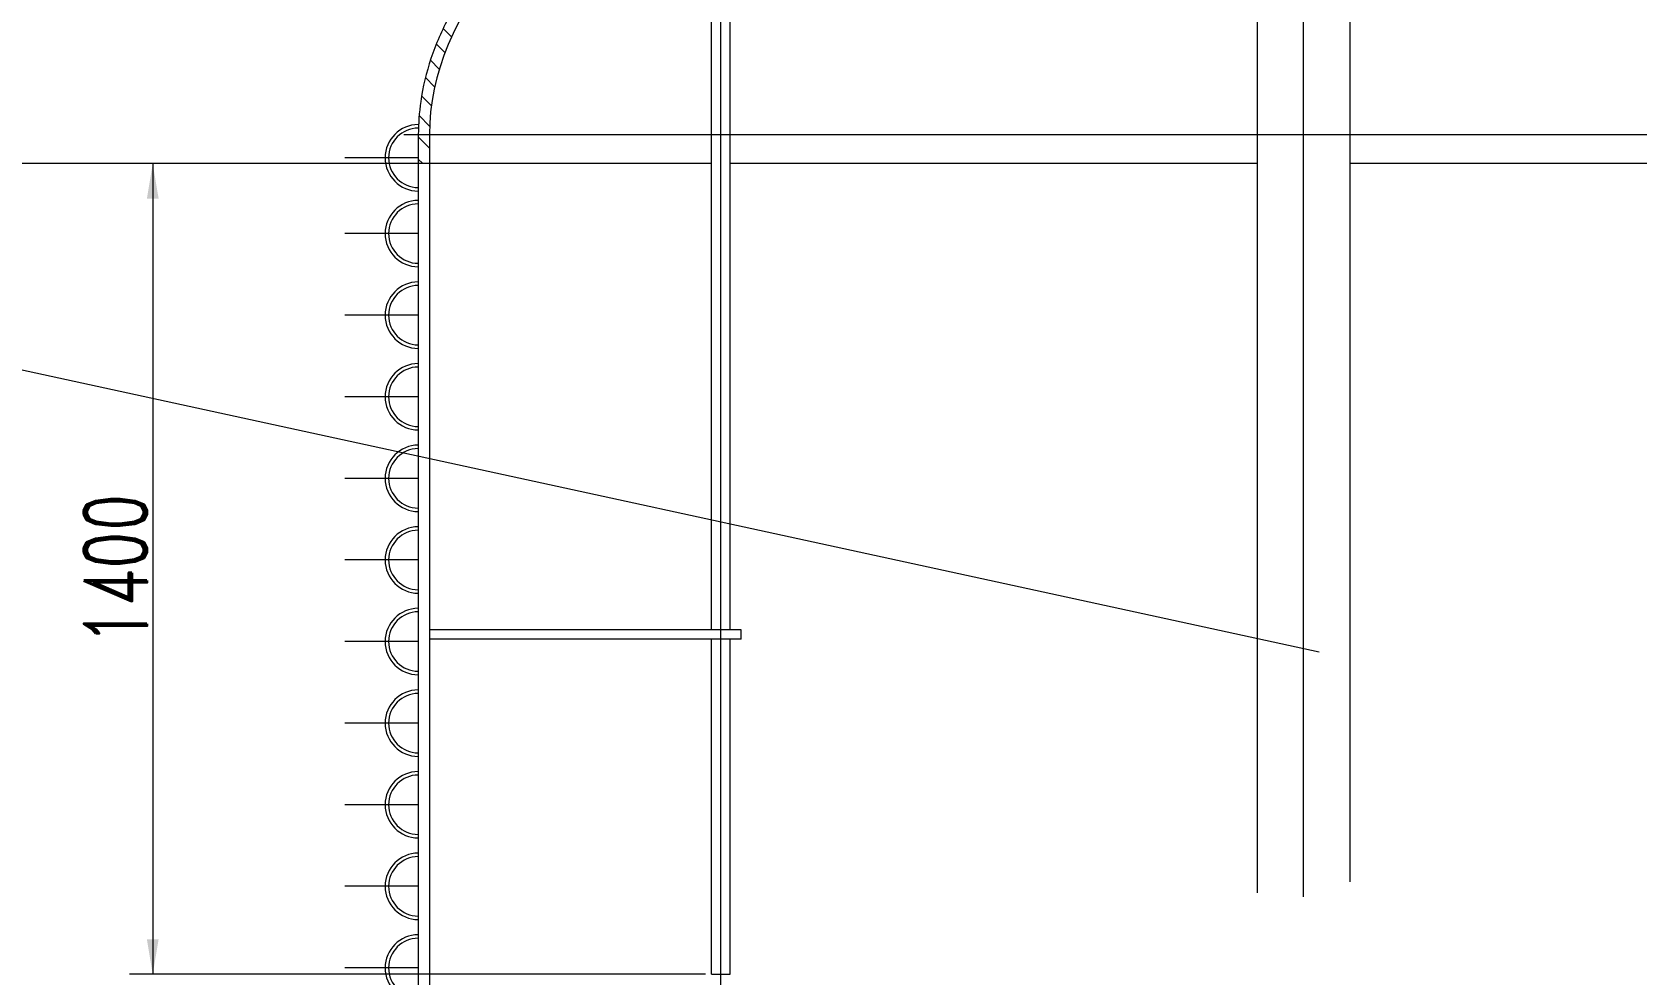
# Model space of a CAD drawing. Header units: millimetres. Extents: x -4 to 1185, y 4 to 845.
# Drawn here: x 120.2 to 250.2, y 465 to 541.3 of the extents above; entities that cross this region are included whole.
import ezdxf

# ---------------------------------------------------------------- set-up
doc = ezdxf.new("R2010")
doc.units = ezdxf.units.MM
doc.header["$LTSCALE"] = 20
doc.linetypes.add('DASHDOT-M', pattern=[25, 20, -2, 1, -2])
for name, color, linetype, lineweight in [('A1', 4, 'Continuous', 18), ('DIM_TEXT', 7, 'Continuous', 18), ('M1', 7, 'Continuous', 18), ('剖面线层', 4, 'Continuous', 18)]:
    doc.layers.add(name, color=color, linetype=linetype, lineweight=lineweight)
doc.styles.add('HZ', font='romand.shx', dxfattribs={"width": 0.7, "bigfont": 'hz.shx'})
doc.styles.add('ROMANS', font='romans.shx', dxfattribs={"width": 0.7, "bigfont": 'gbcbig.shx'})
doc.dimstyles.get("Standard").update_dxf_attribs({"dimtxt": 9, "dimasz": 2.5, "dimexe": 2, "dimexo": 0.5, "dimgap": 0.7, "dimtad": 1, "dimdec": 3, "dimrnd": 1, "dimdsep": 46, "dimtxsty": 'ROMANS', "dimcen": 0.09, "dimdle": 5, "dimadec": 0, "dimazin": 0, "dimtfac": 1, "dimtdec": 3, "dimtmove": 2, "dimatfit": 3, "dimfxl": 1, "dimtolj": 1, "dimarcsym": 0})

# ---------------------------------------------------------------- blocks, each defined once
blk = doc.blocks.new('*X6')
at = {"layer": 'A1', "linetype": 'Continuous', "transparency": 16777216}
for points in [[(112.3, 530.66), (112.77, 527.83), (111.83, 527.83)], [(112.3, 257.47), (112.77, 260.3), (111.83, 260.3)]]:
    blk.add_hatch(color=0, dxfattribs=at).paths.add_polyline_path(points, flags=0)
at = {"layer": 'A1', "color": 0, "linetype": 'Continuous', "transparency": 16777216}
for p, q in [((151.9, 530.66), (110.41, 530.66)), ((112.3, 530.66), (112.3, 257.47)), ((151.9, 257.47), (110.41, 257.47))]:
    blk.add_line(p, q, dxfattribs=at)
at = {"layer": 'A1', "color": 0, "linetype": 'Continuous', "transparency": 16777216, "insert": (109.28, 401.09), "char_height": 5.096, "width": 18.3446, "attachment_point": 5, "rotation": 90, "style": 'HZ'}
blk.add_mtext('6500', dxfattribs=at)
blk = doc.blocks.new('*X7')
at = {"layer": 'DIM_TEXT', "linetype": 'Continuous', "transparency": 16777216}
for points in [[(84.97, 757.67), (85.44, 754.83), (84.5, 754.83)], [(84.97, 128.19), (85.44, 131.02), (84.5, 131.02)]]:
    blk.add_hatch(color=0, dxfattribs=at).paths.add_polyline_path(points, flags=0)
at = {"layer": 'DIM_TEXT', "color": 0, "linetype": 'Continuous', "transparency": 16777216}
for p, q in [((245.62, 757.67), (83.08, 757.67)), ((84.97, 757.67), (84.97, 128.19)), ((166.06, 128.19), (83.08, 128.19))]:
    blk.add_line(p, q, dxfattribs=at)
at = {"layer": 'DIM_TEXT', "color": 0, "linetype": 'Continuous', "transparency": 16777216, "insert": (81.95, 442.93), "char_height": 5.096, "width": 25.9881, "attachment_point": 5, "rotation": 90, "style": 'HZ'}
blk.add_mtext('~13500', dxfattribs=at)
blk = doc.blocks.new('*X21')
at = {"layer": 'A1', "linetype": 'Continuous', "transparency": 16777216}
for points in [[(112.3, 570.72), (112.77, 567.88), (111.83, 567.88)], [(112.3, 530.66), (112.77, 533.49), (111.83, 533.49)]]:
    blk.add_hatch(color=0, dxfattribs=at).paths.add_polyline_path(points, flags=0)
at = {"layer": 'A1', "color": 0, "linetype": 'Continuous', "transparency": 16777216}
for p, q in [((199.09, 570.72), (110.41, 570.72)), ((112.3, 570.72), (112.3, 530.66)), ((151.9, 530.66), (110.41, 530.66))]:
    blk.add_line(p, q, dxfattribs=at)
at = {"layer": 'A1', "color": 0, "linetype": 'Continuous', "transparency": 16777216, "insert": (109.28, 550.69), "char_height": 5.096, "width": 13.7584, "attachment_point": 5, "rotation": 90, "style": 'HZ'}
blk.add_mtext('900', dxfattribs=at)
blk = doc.blocks.new('*X32')
at = {"layer": 'DIM_TEXT', "linetype": 'Continuous', "transparency": 16777216}
for points in [[(129.97, 530.66), (130.45, 527.83), (129.5, 527.83)], [(129.97, 465.03), (130.45, 467.86), (129.5, 467.86)]]:
    blk.add_hatch(color=0, dxfattribs=at).paths.add_polyline_path(points, flags=0)
at = {"layer": 'DIM_TEXT', "color": 0, "linetype": 'Continuous', "transparency": 16777216}
for p, q in [((151.9, 530.66), (128.09, 530.66)), ((129.97, 530.66), (129.97, 465.03)), ((174.74, 465.03), (128.09, 465.03))]:
    blk.add_line(p, q, dxfattribs=at)
at = {"layer": 'DIM_TEXT', "color": 0, "linetype": 'Continuous', "transparency": 16777216, "insert": (126.95, 497.84), "char_height": 5.096, "width": 17.3254, "attachment_point": 5, "rotation": 90, "style": 'HZ'}
blk.add_mtext('1400', dxfattribs=at)

msp = doc.modelspace()

# ---------------------------------------------------------------- hatches: boundary and pattern name
at = {"layer": '剖面线层'}
h = msp.add_hatch(dxfattribs=at)
h.set_pattern_fill('ANSI31', color=256, scale=0.4, angle=90, style=0)
edge = h.paths.add_edge_path(flags=0)
edge.add_spline(control_points=[(151.4782, 533.0162), (151.4807, 533.9099), (151.6277, 535.9956), (152.4155, 539.2378), (154.0905, 543.0593), (156.8341, 547.0903), (160.0106, 550.3535), (162.1654, 552.1543), (162.8937, 552.7262)], knot_values=[0, 0, 0, 0, 2.68433133, 6.2565333, 9.96345093, 15.16047509, 20.80682651, 23.58609374, 23.58609374, 23.58609374, 23.58609374], weights=[1, 1, 1, 1, 1, 1, 1, 1, 1], degree=3, periodic=0)
edge.add_spline(control_points=[(162.8937, 552.7262), (163.7782, 553.421), (166.4904, 555.394), (169.6601, 557.2706), (171.9242, 558.446), (172.2149, 558.5939)], knot_values=[0, 0, 0, 0, 3.37391214, 10.05240734, 11.03154273, 11.03154273, 11.03154273, 11.03154273], weights=[1, 1, 1, 1, 1, 1], degree=3, periodic=0)
edge.add_line((172.2149, 558.5939), (172.2149, 557.586))
edge.add_ellipse((223.1485, 533.0162), major_axis=(-70.7738, 0), ratio=0.5, start_angle=334.247812, end_angle=360)
edge.add_line((152.3747, 533.0162), (151.4782, 533.0162))
h.paths.add_polyline_path([(151.4782, 531.1289), (151.4782, 532.1155), (151.4782, 533.0162), (152.3747, 533.0162), (152.3747, 530.657), (151.4782, 530.657)], flags=0)

# ---------------------------------------------------------------- linework, layer by layer
at = {"layer": 'A1', "color": 1, "linetype": 'DASHDOT-M'}
for p, q in [((223.1485, 530.1852), (223.1485, 656.8231)), ((175.9659, 461.4497), (175.9659, 611.2031)), ((150.2986, 533.0162), (295.8096, 533.0162)), ((223.1485, 471.3128), (223.1485, 532.5443)), ((151.4782, 531.1289), (145.5304, 531.1289)), ((151.4782, 524.9951), (145.5304, 524.9951)), ((151.4782, 518.3896), (145.5304, 518.3896)), ((151.4782, 511.784), (145.5304, 511.784)), ((151.4782, 505.1785), (145.5304, 505.1785)), ((151.4782, 498.5729), (145.5304, 498.5729)), ((151.4782, 491.9674), (145.5304, 491.9674)), ((151.4782, 485.3618), (145.5304, 485.3618)), ((151.4782, 478.7562), (145.5304, 478.7562)), ((151.4782, 472.1507), (145.5304, 472.1507)), ((151.4782, 465.5451), (145.5304, 465.5451))]:
    msp.add_line(p, q, dxfattribs=at)
at = {"layer": 'A1', "color": 4, "linetype": 'Continuous'}
for p, q in [((175.211, 492.911), (175.211, 563.8371)), ((176.7208, 492.911), (176.7208, 563.9619)), ((219.3975, 544.5287), (219.3975, 510.7376)), ((226.8995, 544.5287), (226.8995, 509.9247)), ((151.4782, 533.0162), (151.4782, 257.4701)), ((152.3747, 533.0162), (152.3747, 530.657)), ((151.4782, 531.1289), (151.4782, 257.4701)), ((175.211, 530.657), (151.4782, 530.657)), ((152.3747, 530.657), (152.3747, 257.4701)), ((219.3975, 530.657), (176.7208, 530.657)), ((219.3975, 530.657), (219.3975, 472.5213)), ((226.8995, 530.657), (226.8995, 472.5213)), ((294.8187, 530.657), (226.8995, 530.657)), ((177.6173, 492.911), (152.3747, 492.911)), ((177.6173, 492.1561), (177.6173, 492.911)), ((177.6173, 492.1561), (152.3747, 492.1561)), ((175.211, 465.0269), (175.211, 492.1561)), ((176.7208, 465.0269), (176.7208, 492.1561)), ((219.3975, 483.8833), (219.3975, 471.6336))]:
    msp.add_line(p, q, dxfattribs=at)
at = {"layer": 'A1', "color": 7, "linetype": 'Continuous'}
msp.add_line((67.2677, 525.2748), (224.4227, 491.1346), dxfattribs=at)
at = {"layer": 'A1', "color": 4, "linetype": 'Continuous'}
for centre, radius in [((151.4782, 531.1289), 2.6894), ((151.4782, 531.1289), 2.4063), ((151.4782, 524.9951), 2.6894), ((151.4782, 524.9951), 2.4063), ((151.4782, 518.3896), 2.6894), ((151.4782, 518.3896), 2.4063), ((151.4782, 511.784), 2.6894), ((151.4782, 511.784), 2.4063), ((151.4782, 505.1785), 2.6894), ((151.4782, 505.1785), 2.4063), ((151.4782, 498.5729), 2.6894), ((151.4782, 498.5729), 2.4063), ((151.4782, 491.9674), 2.6894), ((151.4782, 491.9674), 2.4063), ((151.4782, 485.3618), 2.6894), ((151.4782, 485.3618), 2.4063), ((151.4782, 478.7562), 2.6894), ((151.4782, 478.7562), 2.4063), ((151.4782, 472.1507), 2.6894), ((151.4782, 472.1507), 2.4063), ((151.4782, 465.5451), 2.6894), ((151.4782, 465.5451), 2.4063)]:
    msp.add_arc(centre, radius, 90, 270, dxfattribs=at)
for centre, major_axis, start_param, end_param in [((223.1485, 533.0162), (70.7738, 0), 0, 1.44378847), ((223.1485, 533.006), (-70.7738, 0), 5.45652075, 6.28318531)]:
    msp.add_ellipse(centre, major_axis=major_axis, ratio=0.5, start_param=start_param, end_param=end_param, dxfattribs=at)
msp.add_open_spline([(172.2149, 558.6085), (171.9244, 558.4552), (169.6746, 557.248), (165.6874, 554.9307), (160.7989, 551.16), (156.8338, 547.0908), (154.0906, 543.0592), (152.4155, 539.2379), (151.6277, 535.9956), (151.4807, 533.9099), (151.4782, 533.0162)], degree=3, knots=[0, 0, 0, 0, 488.12575509, 3794.65865845, 6840.277484, 9634.10939318, 12205.61280577, 14039.80696089, 15807.34339822, 17135.55872956, 17135.55872956, 17135.55872956, 17135.55872956], dxfattribs=at)
at = {"layer": 'M1', "color": 4, "linetype": 'Continuous'}
msp.add_line((175.211, 465.0269), (176.7208, 465.0269), dxfattribs=at)

# ---------------------------------------------------------------- dimensions: what is measured, and where the dimension line sits
at = {"layer": 'A1', "color": 7, "linetype": 'Continuous'}
dim = msp.add_linear_dim(base=(112.2971, 530.657), p1=(199.5572, 570.715), p2=(152.3747, 530.657), angle=270, text='900', dimstyle='Standard', override={"dimscale": 0.943651, "dimtxt": 5.4, "dimasz": 3, "dimgap": 0.5, "dimtxsty": 'HZ', "dimsah": 1, "dimtofl": 0, "dimtmove": 0}, dxfattribs=at)
dim.commit()
dim.dimension.update_dxf_attribs({"geometry": '*X21', "text_midpoint": (112.2971, 550.686)})
dim = msp.add_linear_dim(base=(112.2971, 257.4701), p1=(152.3747, 530.657), p2=(152.3747, 257.4701), angle=270, text='6500', dimstyle='Standard', override={"dimscale": 0.943651, "dimtxt": 5.4, "dimasz": 3, "dimgap": 0.5, "dimtxsty": 'HZ', "dimsah": 1, "dimtofl": 0, "dimtmove": 0}, dxfattribs=at)
dim.commit()
dim.dimension.update_dxf_attribs({"geometry": '*X6', "text_midpoint": (112.2971, 401.0851), "dimtype": 160})
at = {"layer": 'DIM_TEXT', "linetype": 'Continuous'}
for base, p1, p2, text, picture, middle in [((84.967, 128.19), (246.0922, 757.6654), (166.5294, 128.19), '~13500', '*X7', (84.967, 442.9277)), ((129.9742, 465.0269), (152.3747, 530.657), (175.211, 465.0269), '1400', '*X32', (129.9742, 497.842))]:
    dim = msp.add_linear_dim(base=base, p1=p1, p2=p2, angle=270, text=text, dimstyle='Standard', override={"dimscale": 0.943651, "dimtxt": 5.4, "dimasz": 3, "dimgap": 0.5, "dimtxsty": 'HZ', "dimsah": 1, "dimtofl": 0, "dimtmove": 0}, dxfattribs=at)
    dim.commit()
    dim.dimension.update_dxf_attribs({"geometry": picture, "text_midpoint": middle})

doc.saveas('drawing.dxf')
